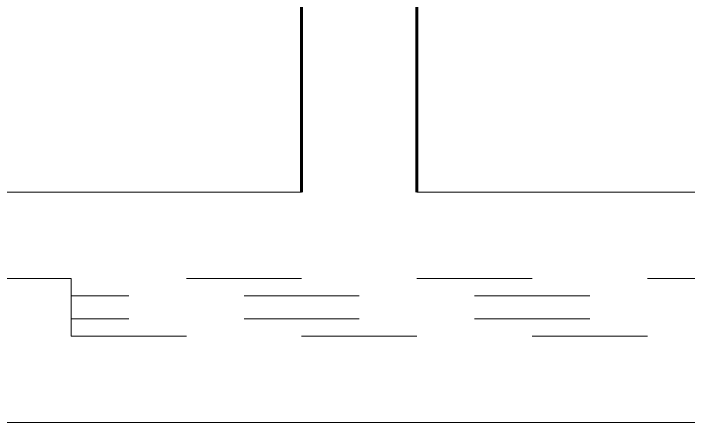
# Model space of a CAD drawing. Header units: millimetres. Extents: x 72 to 2370, y -203 to 794.
# Drawn here: x 1875.524 to 1876.11, y 287.98 to 288.335 of the extents above; entities that cross this region are included whole.
import ezdxf

# ---------------------------------------------------------------- set-up
doc = ezdxf.new("R2010")
doc.units = ezdxf.units.MM
doc.linetypes.add('ACAD_ISO03W100', pattern=[30, 12, -18])
doc.layers.add('envolvente', color=164, linetype='Continuous', lineweight=60)
doc.layers.add('ventanas', color=132, linetype='Continuous', lineweight=9)

msp = doc.modelspace()

# ---------------------------------------------------------------- linework, layer by layer
at = {"layer": 'envolvente'}
for p, q in [((1875.77387, 291.88009), (1875.77387, 288.18009)), ((1875.87387, 291.88009), (1875.87387, 288.18009))]:
    msp.add_line(p, q, dxfattribs=at)
at = {"layer": 'envolvente', "lineweight": 9}
for p, q in [((1875.17387, 288.18009), (1875.77387, 288.18009)), ((1875.87387, 288.18009), (1877.47387, 288.18009)), ((1877.47387, 287.98009), (1873.47387, 287.98009))]:
    msp.add_line(p, q, dxfattribs=at)
at = {"layer": 'ventanas', "linetype": 'ACAD_ISO03W100', "ltscale": 0.001}
for p, q in [((1875.47387, 288.10509), (1877.47387, 288.10509)), ((1875.57387, 288.05509), (1875.57387, 288.10509)), ((1876.42387, 288.09009), (1875.57387, 288.09009)), ((1876.42387, 288.07009), (1875.57387, 288.07009)), ((1877.47387, 288.05509), (1875.47387, 288.05509))]:
    msp.add_line(p, q, dxfattribs=at)

doc.saveas('drawing.dxf')
